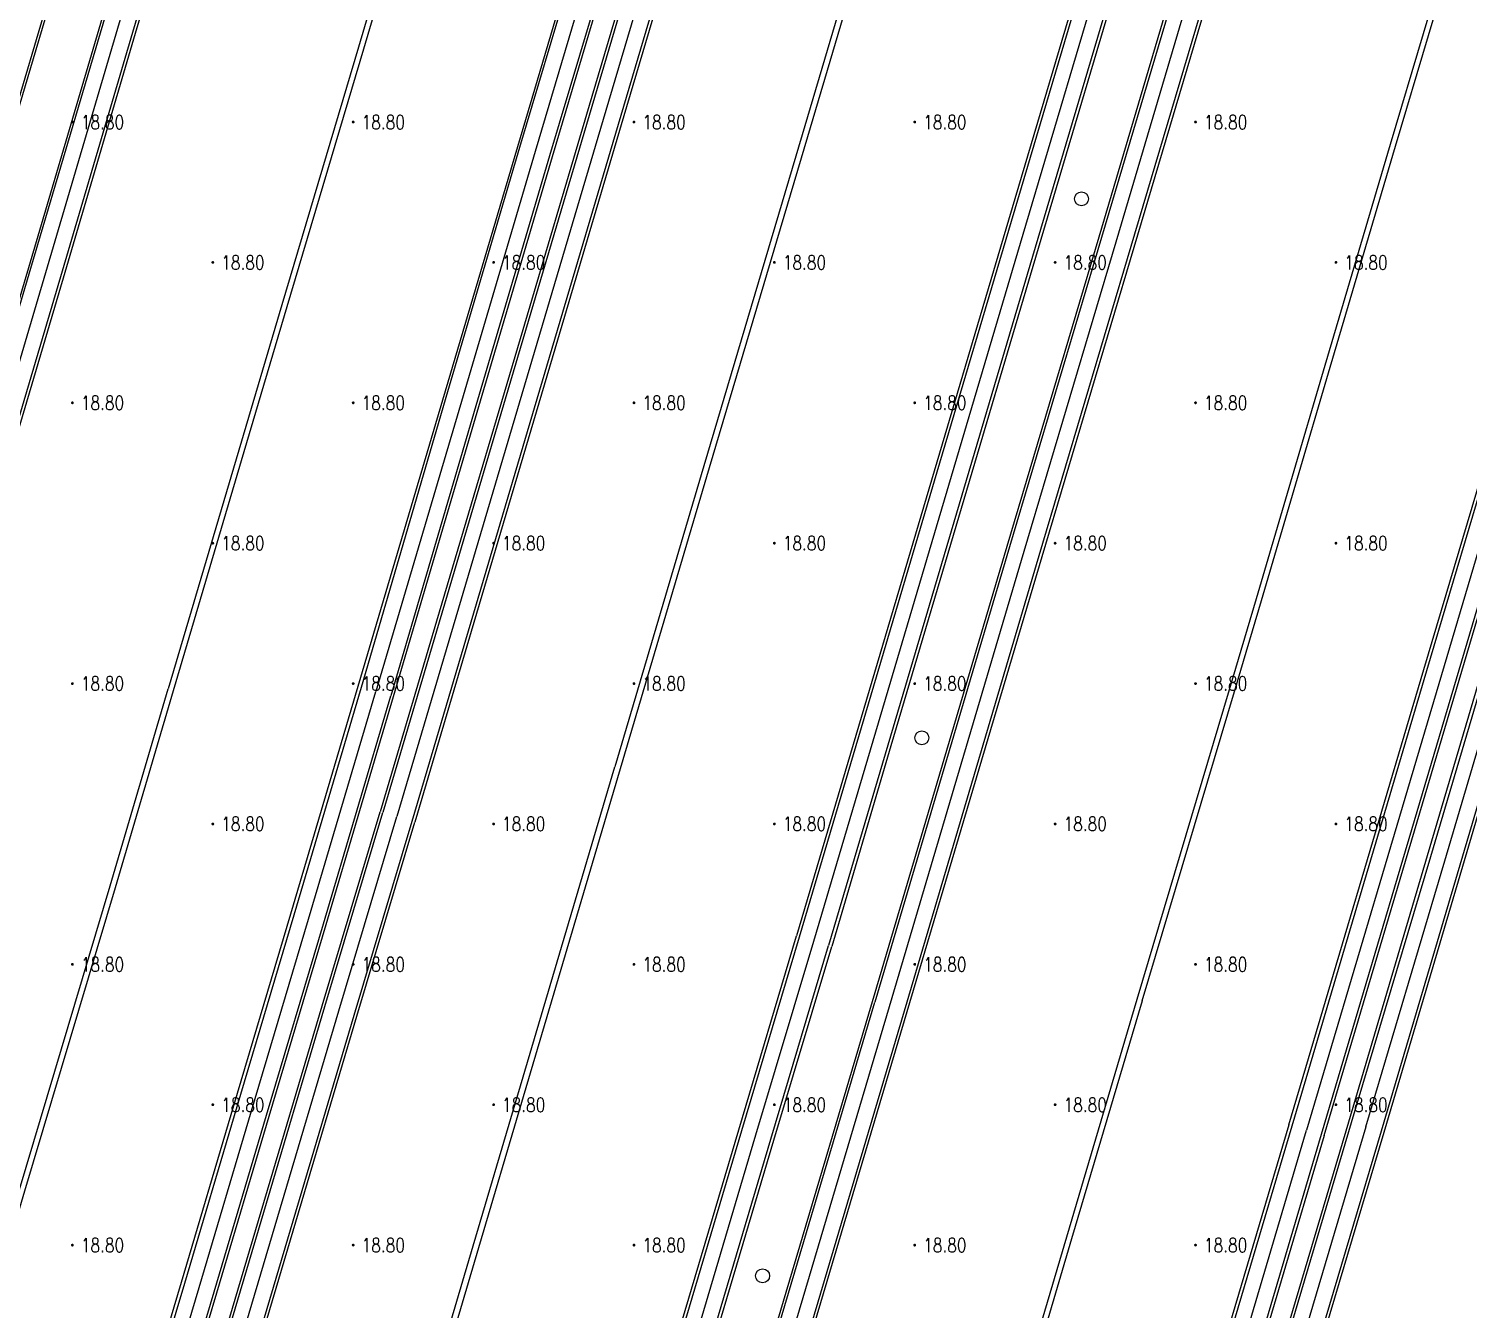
# Model space of a CAD drawing. Extents: x 404846 to 408477, y 3390929 to 3392894.
# Drawn here: x 406688.3 to 406790.8, y 3391829.8 to 3391921 of the extents above; entities that cross this region are included whole.
import ezdxf
from ezdxf.enums import TextEntityAlignment as Align

# ---------------------------------------------------------------- set-up
doc = ezdxf.new("R2010")
doc.units = 0
doc.header["$LTSCALE"] = 0.5
doc.layers.get('0').update_dxf_attribs({"linetype": 'CONTINUOUS'})
for name, color, linetype in [('3221', 6, 'CONTINUOUS'), ('GCD', 1, 'CONTINUOUS'), ('GXYZ', 2, 'CONTINUOUS'), ('SXSS', 5, 'CONTINUOUS'), ('ZBTZ', 3, 'CONTINUOUS')]:
    doc.layers.add(name, color=color, linetype=linetype)
doc.styles.add('HZ', font='rs.shx', dxfattribs={"width": 0.8, "bigfont": 'hztxt.shx'})
doc.linetypes.add('1161', pattern='A,0,[149,AAA.SHX,S=0.15,R=0,X=0,Y=0],-1.6', length=1.6)

# ---------------------------------------------------------------- blocks, each defined once
blk = doc.blocks.new('GC200')
at = {"linetype": 'Continuous', "const_width": 0.2, "flags": 128}
blk.add_lwpolyline([(-0.1, 0, 1), (0.1, 0, 1)], format="xyb", close=True, dxfattribs=at)
blk = doc.blocks.new('gc188')
blk.add_circle((0, 0), 1)

msp = doc.modelspace()

# ---------------------------------------------------------------- linework, layer by layer
at = {"layer": '3221', "color": 6}
for points in [[(406682.497, 3391880.124, 18.81), (406689.462, 3391903.654, 18.936), (406694.599, 3391921.071, 18.826), (406698.173, 3391933.111, 18.846), (406702.019, 3391946.082, 18.855), (406705.203, 3391956.83, 18.855), (406711.15, 3391976.875, 18.855), (406715.303, 3391990.834, 18.855), (406745.016, 3391981.993, 18.855), (406740.866, 3391968.046, 18.855), (406734.924, 3391948.018, 18.855), (406731.741, 3391937.273, 18.855), (406727.893, 3391924.295, 18.846), (406724.325, 3391912.276, 18.826), (406719.193, 3391894.874, 18.936), (406712.969, 3391873.825, 19.096)], [(406744.168, 3391856.036, 19), (406748.391, 3391870.311, 18.876), (406754.158, 3391889.79, 18.799), (406759.075, 3391906.386, 18.841), (406765.319, 3391927.447, 18.972), (406771.78, 3391949.202, 19.072), (406778.541, 3391971.995, 19.074), (406748.821, 3391980.811, 19.074), (406742.061, 3391958.023, 19.072), (406735.6, 3391936.266, 18.972), (406729.353, 3391915.195, 18.841), (406724.434, 3391898.593, 18.799), (406718.665, 3391879.107, 18.876), (406714.463, 3391864.901, 19)], [(406749.55, 3391851.382, 18.719), (406759.147, 3391883.818, 18.715), (406765.696, 3391905.851, 18.701), (406771.481, 3391925.358, 18.815), (406777.483, 3391945.539, 19.076), (406782.81, 3391963.523, 19.046), (406784.779, 3391970.166, 18.999), (406814.501, 3391961.359, 18.999), (406812.533, 3391954.717, 19.046), (406807.202, 3391936.719, 19.076), (406801.198, 3391916.532, 18.815), (406795.414, 3391897.028, 18.701), (406788.868, 3391875.004, 18.715), (406779.271, 3391842.57, 18.719)], [(406783.499, 3391842.808, 18.741), (406789.127, 3391861.755, 18.781), (406793.067, 3391875.089, 18.753), (406797.566, 3391890.184, 18.614), (406803.9, 3391911.534, 18.504), (406809.704, 3391931.054, 18.466), (406815.543, 3391950.694, 18.388), (406818.402, 3391960.318, 18.416), (406848.118, 3391951.49, 18.416), (406845.259, 3391941.863, 18.388), (406839.419, 3391922.22, 18.466), (406833.617, 3391902.708, 18.504), (406827.28, 3391881.348, 18.614), (406822.786, 3391866.269, 18.753), (406818.85, 3391852.948, 18.781), (406813.216, 3391833.984, 18.741)], [(406661.93, 3391701.627, 19.036), (406666.418, 3391716.779, 18.94), (406671.243, 3391733.098, 18.838), (406676.776, 3391751.697, 18.842), (406681.033, 3391766.135, 18.847), (406685.139, 3391779.923, 18.904), (406688.761, 3391792.194, 18.96), (406692.099, 3391803.428, 18.96), (406696.221, 3391817.386, 18.96), (406700.387, 3391831.365, 18.918), (406704.112, 3391843.946, 18.937), (406708.169, 3391857.594, 19.023), (406712.969, 3391873.825, 19.096)], [(406663.5, 3391692.901, 18.843), (406669.723, 3391713.954, 18.914), (406675.071, 3391731.955, 18.806), (406680.734, 3391751.135, 18.747), (406685.643, 3391767.772, 18.655), (406690.383, 3391783.769, 18.669), (406697.777, 3391808.704, 18.649), (406701.265, 3391820.491, 18.679), (406710.337, 3391851.076, 18.852), (406714.463, 3391864.901, 19)], [(406693.219, 3391684.081, 18.843), (406699.445, 3391705.146, 18.914), (406704.795, 3391723.151, 18.806), (406710.466, 3391742.359, 18.747), (406715.371, 3391758.982, 18.655), (406720.104, 3391774.959, 18.669), (406727.5, 3391799.899, 18.649), (406730.988, 3391811.685, 18.679), (406740.05, 3391842.236, 18.852), (406744.168, 3391856.036, 19)], [(406698.994, 3391680.753, 18.777), (406705.53, 3391702.86, 18.748), (406713.797, 3391730.722, 18.657), (406718.68, 3391747.28, 18.769), (406724.419, 3391766.62, 18.985), (406729.781, 3391784.652, 19.067), (406734.289, 3391799.874, 18.981), (406738.566, 3391814.34, 18.818), (406743.405, 3391830.658, 18.666), (406749.55, 3391851.382, 18.719)], [(406728.722, 3391671.963, 18.777), (406735.253, 3391694.056, 18.748), (406743.524, 3391721.928, 18.657), (406748.406, 3391738.486, 18.769), (406754.136, 3391757.792, 18.985), (406759.5, 3391775.833, 19.067), (406764.015, 3391791.078, 18.981), (406768.29, 3391805.538, 18.818), (406773.126, 3391821.845, 18.666), (406779.271, 3391842.57, 18.719)], [(406783.499, 3391842.808, 18.741), (406776.157, 3391818.08, 18.797), (406771.856, 3391803.486, 18.876), (406768.004, 3391790.564, 18.961), (406764.245, 3391777.812, 19.052), (406759.52, 3391761.912, 18.982), (406755.14, 3391747.144, 18.834), (406751.192, 3391733.762, 18.758), (406748.553, 3391724.877, 18.722), (406746.207, 3391717.04, 18.676), (406743.391, 3391707.426, 18.704), (406740.333, 3391697.204, 18.722), (406734.752, 3391678.346, 18.816)]]:
    msp.add_polyline3d(points, dxfattribs=at)
at = {"layer": 'SXSS', "linetype": 'Continuous', "flags": 128}
for points, elevation in [([(406698.565, 3391873.893), (406703.583, 3391890.905), (406706.649, 3391901.238), (406712.118, 3391919.603), (406720.81, 3391949.047), (406720.429, 3391949.159), (406711.737, 3391919.716), (406706.269, 3391901.351), (406703.202, 3391891.017), (406698.167, 3391874.016)], 18.831), ([(406730.398, 3391868.319), (406736.738, 3391889.772), (406743.74, 3391913.361), (406748.066, 3391927.946), (406751.613, 3391939.966), (406751.216, 3391940.083), (406747.669, 3391928.063), (406743.343, 3391913.479), (406736.341, 3391889.89), (406730, 3391868.437)], 18.875), ([(406767.554, 3391851.772), (406774.14, 3391873.823), (406776.069, 3391880.302), (406780.958, 3391896.928), (406785.614, 3391912.658), (406790.305, 3391928.451), (406789.917, 3391928.566), (406785.225, 3391912.773), (406780.57, 3391897.043), (406775.681, 3391880.417), (406773.752, 3391873.938), (406767.189, 3391851.88)], 18.715), ([(406647.765, 3391703.911), (406651.691, 3391717.131), (406656.755, 3391734.169), (406660.775, 3391747.722), (406664.869, 3391761.549), (406667.647, 3391770.914), (406672.012, 3391785.714), (406675.871, 3391798.764), (406679.027, 3391809.439), (406683.451, 3391824.415), (406687.6, 3391838.349), (406694.058, 3391859.964), (406698.167, 3391874.016)], 18.775), ([(406648.143, 3391703.799), (406652.068, 3391717.02), (406657.132, 3391734.057), (406661.152, 3391747.61), (406665.246, 3391761.438), (406668.024, 3391770.803), (406672.389, 3391785.603), (406676.248, 3391798.653), (406679.404, 3391809.328), (406683.828, 3391824.303), (406687.977, 3391838.237), (406694.434, 3391859.851), (406698.565, 3391873.893)], 18.774), ([(406678.414, 3391694.377), (406683.664, 3391712.059), (406688.442, 3391728.187), (406693.494, 3391745.17), (406699.315, 3391764.924), (406705.699, 3391786.417), (406711.515, 3391805.966), (406715.751, 3391820.241), (406719.602, 3391833.283), (406723.284, 3391845.722), (406730, 3391868.437)], 18.892), ([(406678.758, 3391694.275), (406684.063, 3391711.941), (406688.84, 3391728.069), (406693.893, 3391745.052), (406699.713, 3391764.806), (406706.097, 3391786.299), (406711.913, 3391805.848), (406716.15, 3391820.123), (406720, 3391833.165), (406723.682, 3391845.604), (406730.398, 3391868.319)], 18.892), ([(406767.189, 3391851.88), (406762.165, 3391834.939), (406756.858, 3391816.964), (406751.655, 3391799.446), (406746.166, 3391780.878), (406741.705, 3391765.794), (406736.731, 3391749.008), (406730.742, 3391728.933), (406725.769, 3391712.064), (406721.599, 3391698.052), (406716.742, 3391681.678), (406714.456, 3391673.864)], 18.722), ([(406767.554, 3391851.772), (406762.53, 3391834.831), (406757.223, 3391816.856), (406752.02, 3391799.338), (406746.531, 3391780.77), (406742.07, 3391765.686), (406737.096, 3391748.899), (406731.107, 3391728.825), (406726.134, 3391711.956), (406721.963, 3391697.944), (406717.107, 3391681.57), (406714.805, 3391673.76)], 18.722)]:
    msp.add_lwpolyline(points, dxfattribs=dict(at, elevation=elevation))
at = {"layer": 'ZBTZ', "linetype": '1161', "flags": 128}
for points, elevation in [([(406681.281, 3391880.485), (406688.252, 3391904.012), (406693.389, 3391921.429), (406696.963, 3391933.47), (406700.809, 3391946.441), (406703.993, 3391957.188), (406709.94, 3391977.234), (406714.645, 3391993.047), (406710.912, 3391994.139), (406703.617, 3391969.707), (406695.873, 3391943.571), (406686.007, 3391910.313), (406678.699, 3391885.545)], 18.822), ([(406676.455, 3391886.213), (406683.756, 3391910.979), (406693.622, 3391944.238), (406701.366, 3391970.375), (406707.992, 3391992.683), (406710.065, 3391992.067), (406703.439, 3391969.76), (406695.695, 3391943.624), (406685.829, 3391910.366), (406678.517, 3391885.599)], 18.76), ([(406681.438, 3391880.439), (406688.407, 3391903.966), (406693.545, 3391921.383), (406697.119, 3391933.424), (406700.964, 3391946.395), (406704.148, 3391957.142), (406710.096, 3391977.188), (406714.158, 3391990.841), (406716.25, 3391990.219), (406712.188, 3391976.567), (406706.241, 3391956.522), (406703.057, 3391945.774), (406699.211, 3391932.803), (406695.638, 3391920.764), (406690.501, 3391903.347), (406683.538, 3391879.815)], 18.855), ([(406714.23, 3391873.452), (406720.418, 3391894.512), (406725.55, 3391911.913), (406729.117, 3391923.931), (406732.965, 3391936.91), (406736.149, 3391947.655), (406742.09, 3391967.682), (406746.79, 3391983.478), (406748.181, 3391983.013), (406740.873, 3391958.376), (406734.411, 3391936.618), (406728.164, 3391915.547), (406723.245, 3391898.945), (406717.476, 3391879.459), (406713.278, 3391865.255)], 18.917), ([(406711.942, 3391874.128), (406718.107, 3391895.195), (406723.239, 3391912.597), (406726.807, 3391924.617), (406730.655, 3391937.595), (406733.838, 3391948.34), (406739.781, 3391968.369), (406743.844, 3391982.026), (406745.955, 3391981.398), (406741.892, 3391967.741), (406735.95, 3391947.714), (406732.767, 3391936.969), (406728.919, 3391923.99), (406725.352, 3391911.972), (406720.219, 3391894.571), (406714.039, 3391873.508)], 18.891), ([(406715.554, 3391864.575), (406719.754, 3391878.785), (406725.523, 3391898.271), (406730.441, 3391914.872), (406736.688, 3391935.943), (406743.15, 3391957.7), (406749.837, 3391980.244), (406747.746, 3391980.864), (406741.059, 3391958.32), (406734.598, 3391936.563), (406728.351, 3391915.492), (406723.432, 3391898.89), (406717.663, 3391879.404), (406713.462, 3391865.2)], 18.948), ([(406748.342, 3391851.74), (406757.936, 3391884.177), (406764.485, 3391906.211), (406770.27, 3391925.717), (406776.272, 3391945.899), (406781.599, 3391963.882), (406784.126, 3391972.411), (406780.386, 3391973.565), (406773.048, 3391948.826), (406766.587, 3391927.071), (406760.343, 3391906.01), (406755.426, 3391889.414), (406749.659, 3391869.935), (406745.44, 3391855.656)], 18.907), ([(406743.151, 3391856.339), (406747.371, 3391870.613), (406753.138, 3391890.092), (406758.055, 3391906.688), (406764.299, 3391927.75), (406770.76, 3391949.505), (406777.453, 3391972.1), (406779.522, 3391971.443), (406772.832, 3391948.89), (406766.371, 3391927.135), (406760.127, 3391906.074), (406755.21, 3391889.478), (406749.443, 3391869.999), (406745.226, 3391855.72)], 18.948), ([(406750.619, 3391851.065), (406760.225, 3391883.498), (406766.773, 3391905.531), (406772.558, 3391925.038), (406778.561, 3391945.219), (406783.888, 3391963.203), (406785.785, 3391969.607), (406783.676, 3391970.232), (406781.779, 3391963.828), (406776.452, 3391945.845), (406770.45, 3391925.664), (406764.665, 3391906.157), (406758.116, 3391884.124), (406748.519, 3391851.687)], 18.867), ([(406750.807, 3391851.01), (406760.441, 3391883.434), (406766.989, 3391905.467), (406772.774, 3391924.974), (406778.777, 3391945.155), (406784.104, 3391963.139), (406786.091, 3391969.816)], 18.858), ([(406778.006, 3391842.945), (406787.618, 3391875.375), (406794.164, 3391897.399), (406799.948, 3391916.903), (406805.952, 3391937.09), (406811.283, 3391955.087), (406813.41, 3391962.168)], 18.867), ([(406778.234, 3391842.877), (406787.834, 3391875.311), (406794.38, 3391897.335), (406800.164, 3391916.839), (406806.168, 3391937.025), (406811.499, 3391955.023), (406813.409, 3391961.469), (406815.5, 3391960.816), (406813.58, 3391954.407), (406808.249, 3391936.408), (406802.245, 3391916.221), (406796.461, 3391896.717), (406789.915, 3391874.694), (406780.319, 3391842.259)], 18.867), ([(406780.53, 3391842.196), (406790.129, 3391874.631), (406796.674, 3391896.654), (406802.459, 3391916.157), (406808.463, 3391936.344), (406813.794, 3391954.343), (406815.762, 3391960.985)], 18.867), ([(406782.28, 3391843.169), (406787.891, 3391862.121), (406791.831, 3391875.456), (406796.331, 3391890.551), (406802.665, 3391911.901), (406808.469, 3391931.421), (406814.307, 3391951.061), (406817.166, 3391960.685)], 18.583), ([(406782.472, 3391843.113), (406788.109, 3391862.056), (406792.049, 3391875.391), (406796.548, 3391890.486), (406802.882, 3391911.836), (406808.686, 3391931.357), (406814.525, 3391950.996), (406817.286, 3391960.292), (406819.37, 3391959.673), (406816.609, 3391950.377), (406810.77, 3391930.737), (406804.966, 3391911.217), (406798.632, 3391889.867), (406794.133, 3391874.772), (406790.193, 3391861.439), (406784.57, 3391842.49)], 18.583), ([(406683.75, 3391879.752), (406690.714, 3391903.284), (406695.851, 3391920.701), (406699.425, 3391932.74), (406703.271, 3391945.711), (406705.738, 3391953.773)], 18.855), ([(406711.718, 3391874.195), (406717.942, 3391895.244), (406723.075, 3391912.646), (406726.642, 3391924.666), (406730.49, 3391937.644), (406732.868, 3391945.693)], 18.929), ([(406739.265, 3391943.814), (406736.885, 3391935.884), (406730.638, 3391914.814), (406725.72, 3391898.212), (406719.95, 3391878.727), (406715.752, 3391864.516)], 18.902), ([(406766.457, 3391935.745), (406764.084, 3391927.813), (406757.84, 3391906.752), (406752.923, 3391890.155), (406747.155, 3391870.676), (406742.938, 3391856.403)], 18.916), ([(406784.784, 3391842.426), (406790.398, 3391861.378), (406794.338, 3391874.712), (406798.837, 3391889.806), (406805.171, 3391911.157), (406808.743, 3391923.218)], 18.706), ([(406660.707, 3391701.989), (406665.159, 3391717.151), (406669.985, 3391733.471), (406675.517, 3391752.07), (406679.774, 3391766.508), (406683.88, 3391780.296), (406687.502, 3391792.566), (406690.84, 3391803.801), (406694.963, 3391817.76), (406699.129, 3391831.739), (406702.853, 3391844.32), (406706.91, 3391857.968), (406711.71, 3391874.197)], 18.943), ([(406660.914, 3391701.928), (406665.392, 3391717.083), (406670.217, 3391733.402), (406675.75, 3391752.001), (406680.007, 3391766.439), (406684.113, 3391780.227), (406687.735, 3391792.498), (406691.072, 3391803.732), (406695.195, 3391817.691), (406699.361, 3391831.67), (406703.086, 3391844.251), (406707.143, 3391857.899), (406711.942, 3391874.128)], 18.943), ([(406663.019, 3391701.304), (406667.488, 3391716.462), (406672.313, 3391732.781), (406677.846, 3391751.38), (406682.103, 3391765.818), (406686.209, 3391779.605), (406689.831, 3391791.877), (406693.169, 3391803.111), (406697.291, 3391817.069), (406701.457, 3391831.047), (406705.182, 3391843.629), (406709.239, 3391857.277), (406714.039, 3391873.508)], 18.943), ([(406663.203, 3391701.25), (406667.68, 3391716.405), (406672.505, 3391732.724), (406678.038, 3391751.323), (406682.295, 3391765.761), (406686.401, 3391779.549), (406690.023, 3391791.82), (406693.36, 3391803.054), (406697.483, 3391817.012), (406701.649, 3391830.99), (406705.374, 3391843.572), (406709.431, 3391857.22), (406714.23, 3391873.452)], 18.943), ([(406662.335, 3391693.247), (406668.537, 3391714.305), (406673.886, 3391732.307), (406679.548, 3391751.485), (406684.457, 3391768.122), (406689.197, 3391784.12), (406696.591, 3391809.055), (406700.079, 3391820.842), (406709.152, 3391851.429), (406713.278, 3391865.255)], 18.781), ([(406662.49, 3391693.201), (406668.721, 3391714.251), (406674.069, 3391732.252), (406679.732, 3391751.43), (406684.641, 3391768.068), (406689.381, 3391784.066), (406696.775, 3391809.001), (406700.263, 3391820.788), (406709.336, 3391851.374), (406713.462, 3391865.2)], 18.781), ([(406664.607, 3391692.573), (406670.815, 3391713.63), (406676.163, 3391731.632), (406681.826, 3391750.812), (406686.735, 3391767.449), (406691.474, 3391783.445), (406698.869, 3391808.381), (406702.357, 3391820.167), (406711.429, 3391850.752), (406715.554, 3391864.575)], 18.781), ([(406664.81, 3391692.513), (406671.012, 3391713.572), (406676.361, 3391731.573), (406682.024, 3391750.754), (406686.932, 3391767.391), (406691.672, 3391783.387), (406699.066, 3391808.322), (406702.554, 3391820.109), (406711.626, 3391850.693), (406715.752, 3391864.516)], 18.781), ([(406691.982, 3391684.448), (406698.214, 3391705.511), (406703.564, 3391723.516), (406709.235, 3391742.723), (406714.139, 3391759.346), (406718.873, 3391775.324), (406726.269, 3391800.264), (406729.757, 3391812.05), (406738.82, 3391842.602), (406742.938, 3391856.403)], 18.781), ([(406692.188, 3391684.387), (406698.427, 3391705.447), (406703.777, 3391723.453), (406709.448, 3391742.66), (406714.352, 3391759.283), (406719.086, 3391775.261), (406726.482, 3391800.201), (406729.97, 3391811.987), (406739.032, 3391842.539), (406743.151, 3391856.339)], 18.781), ([(406694.317, 3391683.755), (406700.504, 3391704.832), (406705.854, 3391722.838), (406711.525, 3391742.047), (406716.429, 3391758.669), (406721.163, 3391774.645), (406728.559, 3391799.586), (406732.046, 3391811.371), (406741.108, 3391841.921), (406745.226, 3391855.72)], 18.781), ([(406694.473, 3391683.709), (406700.718, 3391704.769), (406706.068, 3391722.775), (406711.739, 3391741.984), (406716.643, 3391758.606), (406721.377, 3391774.582), (406728.773, 3391799.522), (406732.26, 3391811.308), (406741.322, 3391841.857), (406745.44, 3391855.656)], 18.781), ([(406697.807, 3391681.146), (406704.322, 3391703.218), (406712.589, 3391731.079), (406717.471, 3391747.637), (406723.211, 3391766.979), (406728.573, 3391785.01), (406733.081, 3391800.232), (406737.358, 3391814.697), (406742.197, 3391831.017), (406748.342, 3391851.74)], 18.819), ([(406697.99, 3391681.092), (406704.49, 3391703.168), (406712.757, 3391731.029), (406717.64, 3391747.588), (406723.379, 3391766.929), (406728.741, 3391784.961), (406733.249, 3391800.182), (406737.526, 3391814.648), (406742.365, 3391830.967), (406748.51, 3391851.691)], 18.819), ([(406700.083, 3391680.47), (406706.599, 3391702.543), (406714.867, 3391730.405), (406719.749, 3391746.964), (406725.488, 3391766.302), (406730.85, 3391784.335), (406735.359, 3391799.558), (406739.636, 3391814.023), (406744.475, 3391830.341), (406750.619, 3391851.065)], 18.819), ([(406700.283, 3391680.411), (406706.786, 3391702.488), (406715.054, 3391730.35), (406719.937, 3391746.908), (406725.676, 3391766.247), (406731.038, 3391784.279), (406735.546, 3391799.502), (406739.823, 3391813.968), (406744.662, 3391830.286), (406750.807, 3391851.01)], 18.819), ([(406697.429, 3391556.853), (406700.412, 3391566.929), (406704.856, 3391581.896), (406708.387, 3391593.838), (406712.739, 3391608.488), (406718.892, 3391629.212), (406725.884, 3391652.869), (406731.3, 3391671.168), (406733.533, 3391678.705), (406739.115, 3391697.567), (406742.172, 3391707.787), (406744.988, 3391717.401), (406747.335, 3391725.24), (406749.973, 3391734.123), (406753.921, 3391747.505), (406758.301, 3391762.274), (406763.026, 3391778.173), (406766.785, 3391790.925), (406770.637, 3391803.847), (406774.938, 3391818.441), (406782.28, 3391843.169)], 18.833), ([(406778.006, 3391842.945), (406771.862, 3391822.22), (406767.026, 3391805.913), (406762.75, 3391791.452), (406758.236, 3391776.208), (406752.871, 3391758.168), (406747.142, 3391738.861), (406742.259, 3391722.303), (406733.989, 3391694.431), (406727.479, 3391672.332), (406722.404, 3391655.247), (406716.716, 3391636.064), (406712.64, 3391622.259), (406707.668, 3391605.528), (406704.716, 3391595.539), (406701.644, 3391585.167), (406698.58, 3391574.833), (406695.575, 3391564.717), (406693.603, 3391558.002)], 18.882), ([(406780.319, 3391842.259), (406774.174, 3391821.535), (406769.339, 3391805.228), (406765.063, 3391790.768), (406760.548, 3391775.522), (406755.184, 3391757.481), (406749.455, 3391738.176), (406744.572, 3391721.618), (406736.301, 3391693.746), (406729.775, 3391671.651), (406724.7, 3391654.566), (406719.012, 3391635.385), (406714.936, 3391621.579), (406709.963, 3391604.848), (406707.012, 3391594.86), (406703.94, 3391584.486), (406700.875, 3391574.152), (406697.871, 3391564.039), (406695.992, 3391557.639), (406693.915, 3391558.249), (406695.796, 3391564.652), (406698.8, 3391574.767), (406701.865, 3391585.101), (406704.937, 3391595.474), (406707.888, 3391605.463), (406712.861, 3391622.194), (406716.937, 3391635.999), (406722.625, 3391655.181), (406727.7, 3391672.267), (406734.216, 3391694.363), (406742.486, 3391722.235), (406747.369, 3391738.793), (406753.098, 3391758.101), (406758.463, 3391776.141), (406762.977, 3391791.385), (406767.253, 3391805.846), (406772.089, 3391822.153), (406778.234, 3391842.877)], 18.882), ([(406780.53, 3391842.196), (406774.385, 3391821.472), (406769.55, 3391805.165), (406765.275, 3391790.705), (406760.759, 3391775.459), (406755.395, 3391757.418), (406749.666, 3391738.114), (406744.783, 3391721.556), (406736.513, 3391693.683), (406729.978, 3391671.59), (406724.903, 3391654.505), (406719.216, 3391635.324), (406715.14, 3391621.519), (406710.167, 3391604.787), (406707.216, 3391594.799), (406704.143, 3391584.426), (406701.079, 3391574.091), (406698.075, 3391563.979), (406696.105, 3391557.267)], 18.882), ([(406784.57, 3391842.49), (406777.228, 3391817.763), (406772.927, 3391803.168), (406769.075, 3391790.246), (406765.317, 3391777.495), (406760.591, 3391761.594), (406756.212, 3391746.827), (406752.263, 3391733.445), (406749.624, 3391724.557), (406747.279, 3391716.723), (406744.462, 3391707.109), (406741.404, 3391696.885), (406735.824, 3391678.029), (406733.591, 3391670.444), (406728.167, 3391652.193), (406721.174, 3391628.536), (406715.021, 3391607.81), (406710.67, 3391593.161), (406707.138, 3391581.22), (406702.694, 3391566.251), (406699.8, 3391556.526), (406697.713, 3391557.147), (406700.606, 3391566.871), (406705.051, 3391581.839), (406708.582, 3391593.78), (406712.933, 3391608.43), (406719.086, 3391629.154), (406726.078, 3391652.811), (406731.492, 3391671.062), (406733.725, 3391678.649), (406739.306, 3391697.51), (406742.364, 3391707.73), (406745.18, 3391717.344), (406747.526, 3391725.183), (406750.164, 3391734.066), (406754.113, 3391747.448), (406758.493, 3391762.217), (406763.218, 3391778.116), (406766.977, 3391790.868), (406770.829, 3391803.79), (406775.129, 3391818.384), (406782.472, 3391843.113)], 18.834), ([(406699.936, 3391556.132), (406702.897, 3391566.19), (406707.341, 3391581.16), (406710.873, 3391593.101), (406715.224, 3391607.75), (406721.377, 3391628.475), (406728.37, 3391652.133), (406733.805, 3391670.381), (406736.038, 3391677.966), (406741.618, 3391696.822), (406744.676, 3391707.046), (406747.493, 3391716.659), (406749.838, 3391724.493), (406752.477, 3391733.382), (406756.426, 3391746.764), (406760.805, 3391761.53), (406765.531, 3391777.431), (406769.289, 3391790.183), (406773.141, 3391803.105), (406777.442, 3391817.7), (406784.784, 3391842.426)], 18.834)]:
    msp.add_lwpolyline(points, dxfattribs=dict(at, elevation=elevation))

# ---------------------------------------------------------------- block references
at = {"layer": 'GCD', "linetype": 'Continuous'}
ref = msp.add_blockref('GC200', (406691.358, 3391914.379, 18.8), dxfattribs=dict(at, xscale=0.5, yscale=0.5, zscale=0.5))
ref.add_attrib('height', '18.80', dxfattribs={"linetype": 'Continuous', "height": 1, "style": 'HZ', "width": 0.8}).set_placement((406691.958, 3391914.379, 18.8), align=Align.MIDDLE_LEFT)
ref = msp.add_blockref('GC200', (406711.358, 3391914.379, 18.8), dxfattribs=dict(at, xscale=0.5, yscale=0.5, zscale=0.5))
ref.add_attrib('height', '18.80', dxfattribs={"linetype": 'Continuous', "height": 1, "style": 'HZ', "width": 0.8}).set_placement((406711.958, 3391914.379, 18.8), align=Align.MIDDLE_LEFT)
ref = msp.add_blockref('GC200', (406731.358, 3391914.379, 18.8), dxfattribs=dict(at, xscale=0.5, yscale=0.5, zscale=0.5))
ref.add_attrib('height', '18.80', dxfattribs={"linetype": 'Continuous', "height": 1, "style": 'HZ', "width": 0.8}).set_placement((406731.958, 3391914.379, 18.8), align=Align.MIDDLE_LEFT)
ref = msp.add_blockref('GC200', (406751.358, 3391914.379, 18.8), dxfattribs=dict(at, xscale=0.5, yscale=0.5, zscale=0.5))
ref.add_attrib('height', '18.80', dxfattribs={"linetype": 'Continuous', "height": 1, "style": 'HZ', "width": 0.8}).set_placement((406751.958, 3391914.379, 18.8), align=Align.MIDDLE_LEFT)
ref = msp.add_blockref('GC200', (406771.358, 3391914.379, 18.8), dxfattribs=dict(at, xscale=0.5, yscale=0.5, zscale=0.5))
ref.add_attrib('height', '18.80', dxfattribs={"linetype": 'Continuous', "height": 1, "style": 'HZ', "width": 0.8}).set_placement((406771.958, 3391914.379, 18.8), align=Align.MIDDLE_LEFT)
ref = msp.add_blockref('GC200', (406701.358, 3391904.379, 18.8), dxfattribs=dict(at, xscale=0.5, yscale=0.5, zscale=0.5))
ref.add_attrib('height', '18.80', dxfattribs={"linetype": 'Continuous', "height": 1, "style": 'HZ', "width": 0.8}).set_placement((406701.958, 3391904.379, 18.8), align=Align.MIDDLE_LEFT)
ref = msp.add_blockref('GC200', (406721.358, 3391904.379, 18.8), dxfattribs=dict(at, xscale=0.5, yscale=0.5, zscale=0.5))
ref.add_attrib('height', '18.80', dxfattribs={"linetype": 'Continuous', "height": 1, "style": 'HZ', "width": 0.8}).set_placement((406721.958, 3391904.379, 18.8), align=Align.MIDDLE_LEFT)
ref = msp.add_blockref('GC200', (406741.358, 3391904.379, 18.8), dxfattribs=dict(at, xscale=0.5, yscale=0.5, zscale=0.5))
ref.add_attrib('height', '18.80', dxfattribs={"linetype": 'Continuous', "height": 1, "style": 'HZ', "width": 0.8}).set_placement((406741.958, 3391904.379, 18.8), align=Align.MIDDLE_LEFT)
ref = msp.add_blockref('GC200', (406761.358, 3391904.379, 18.8), dxfattribs=dict(at, xscale=0.5, yscale=0.5, zscale=0.5))
ref.add_attrib('height', '18.80', dxfattribs={"linetype": 'Continuous', "height": 1, "style": 'HZ', "width": 0.8}).set_placement((406761.958, 3391904.379, 18.8), align=Align.MIDDLE_LEFT)
ref = msp.add_blockref('GC200', (406781.358, 3391904.379, 18.8), dxfattribs=dict(at, xscale=0.5, yscale=0.5, zscale=0.5))
ref.add_attrib('height', '18.80', dxfattribs={"linetype": 'Continuous', "height": 1, "style": 'HZ', "width": 0.8}).set_placement((406781.958, 3391904.379, 18.8), align=Align.MIDDLE_LEFT)
ref = msp.add_blockref('GC200', (406691.358, 3391894.379, 18.8), dxfattribs=dict(at, xscale=0.5, yscale=0.5, zscale=0.5))
ref.add_attrib('height', '18.80', dxfattribs={"linetype": 'Continuous', "height": 1, "style": 'HZ', "width": 0.8}).set_placement((406691.958, 3391894.379, 18.8), align=Align.MIDDLE_LEFT)
ref = msp.add_blockref('GC200', (406711.358, 3391894.379, 18.8), dxfattribs=dict(at, xscale=0.5, yscale=0.5, zscale=0.5))
ref.add_attrib('height', '18.80', dxfattribs={"linetype": 'Continuous', "height": 1, "style": 'HZ', "width": 0.8}).set_placement((406711.958, 3391894.379, 18.8), align=Align.MIDDLE_LEFT)
ref = msp.add_blockref('GC200', (406731.358, 3391894.379, 18.8), dxfattribs=dict(at, xscale=0.5, yscale=0.5, zscale=0.5))
ref.add_attrib('height', '18.80', dxfattribs={"linetype": 'Continuous', "height": 1, "style": 'HZ', "width": 0.8}).set_placement((406731.958, 3391894.379, 18.8), align=Align.MIDDLE_LEFT)
ref = msp.add_blockref('GC200', (406751.358, 3391894.379, 18.8), dxfattribs=dict(at, xscale=0.5, yscale=0.5, zscale=0.5))
ref.add_attrib('height', '18.80', dxfattribs={"linetype": 'Continuous', "height": 1, "style": 'HZ', "width": 0.8}).set_placement((406751.958, 3391894.379, 18.8), align=Align.MIDDLE_LEFT)
ref = msp.add_blockref('GC200', (406771.358, 3391894.379, 18.8), dxfattribs=dict(at, xscale=0.5, yscale=0.5, zscale=0.5))
ref.add_attrib('height', '18.80', dxfattribs={"linetype": 'Continuous', "height": 1, "style": 'HZ', "width": 0.8}).set_placement((406771.958, 3391894.379, 18.8), align=Align.MIDDLE_LEFT)
ref = msp.add_blockref('GC200', (406701.358, 3391884.379, 18.8), dxfattribs=dict(at, xscale=0.5, yscale=0.5, zscale=0.5))
ref.add_attrib('height', '18.80', dxfattribs={"linetype": 'Continuous', "height": 1, "style": 'HZ', "width": 0.8}).set_placement((406701.958, 3391884.379, 18.8), align=Align.MIDDLE_LEFT)
ref = msp.add_blockref('GC200', (406721.358, 3391884.379, 18.8), dxfattribs=dict(at, xscale=0.5, yscale=0.5, zscale=0.5))
ref.add_attrib('height', '18.80', dxfattribs={"linetype": 'Continuous', "height": 1, "style": 'HZ', "width": 0.8}).set_placement((406721.958, 3391884.379, 18.8), align=Align.MIDDLE_LEFT)
ref = msp.add_blockref('GC200', (406741.358, 3391884.379, 18.8), dxfattribs=dict(at, xscale=0.5, yscale=0.5, zscale=0.5))
ref.add_attrib('height', '18.80', dxfattribs={"linetype": 'Continuous', "height": 1, "style": 'HZ', "width": 0.8}).set_placement((406741.958, 3391884.379, 18.8), align=Align.MIDDLE_LEFT)
ref = msp.add_blockref('GC200', (406761.358, 3391884.379, 18.8), dxfattribs=dict(at, xscale=0.5, yscale=0.5, zscale=0.5))
ref.add_attrib('height', '18.80', dxfattribs={"linetype": 'Continuous', "height": 1, "style": 'HZ', "width": 0.8}).set_placement((406761.958, 3391884.379, 18.8), align=Align.MIDDLE_LEFT)
ref = msp.add_blockref('GC200', (406781.358, 3391884.379, 18.8), dxfattribs=dict(at, xscale=0.5, yscale=0.5, zscale=0.5))
ref.add_attrib('height', '18.80', dxfattribs={"linetype": 'Continuous', "height": 1, "style": 'HZ', "width": 0.8}).set_placement((406781.958, 3391884.379, 18.8), align=Align.MIDDLE_LEFT)
ref = msp.add_blockref('GC200', (406691.358, 3391874.379, 18.8), dxfattribs=dict(at, xscale=0.5, yscale=0.5, zscale=0.5))
ref.add_attrib('height', '18.80', dxfattribs={"linetype": 'Continuous', "height": 1, "style": 'HZ', "width": 0.8}).set_placement((406691.958, 3391874.379, 18.8), align=Align.MIDDLE_LEFT)
ref = msp.add_blockref('GC200', (406711.358, 3391874.379, 18.8), dxfattribs=dict(at, xscale=0.5, yscale=0.5, zscale=0.5))
ref.add_attrib('height', '18.80', dxfattribs={"linetype": 'Continuous', "height": 1, "style": 'HZ', "width": 0.8}).set_placement((406711.958, 3391874.379, 18.8), align=Align.MIDDLE_LEFT)
ref = msp.add_blockref('GC200', (406731.358, 3391874.379, 18.8), dxfattribs=dict(at, xscale=0.5, yscale=0.5, zscale=0.5))
ref.add_attrib('height', '18.80', dxfattribs={"linetype": 'Continuous', "height": 1, "style": 'HZ', "width": 0.8}).set_placement((406731.958, 3391874.379, 18.8), align=Align.MIDDLE_LEFT)
ref = msp.add_blockref('GC200', (406751.358, 3391874.379, 18.8), dxfattribs=dict(at, xscale=0.5, yscale=0.5, zscale=0.5))
ref.add_attrib('height', '18.80', dxfattribs={"linetype": 'Continuous', "height": 1, "style": 'HZ', "width": 0.8}).set_placement((406751.958, 3391874.379, 18.8), align=Align.MIDDLE_LEFT)
ref = msp.add_blockref('GC200', (406771.358, 3391874.379, 18.8), dxfattribs=dict(at, xscale=0.5, yscale=0.5, zscale=0.5))
ref.add_attrib('height', '18.80', dxfattribs={"linetype": 'Continuous', "height": 1, "style": 'HZ', "width": 0.8}).set_placement((406771.958, 3391874.379, 18.8), align=Align.MIDDLE_LEFT)
ref = msp.add_blockref('GC200', (406701.358, 3391864.379, 18.8), dxfattribs=dict(at, xscale=0.5, yscale=0.5, zscale=0.5))
ref.add_attrib('height', '18.80', dxfattribs={"linetype": 'Continuous', "height": 1, "style": 'HZ', "width": 0.8}).set_placement((406701.958, 3391864.379, 18.8), align=Align.MIDDLE_LEFT)
ref = msp.add_blockref('GC200', (406721.358, 3391864.379, 18.8), dxfattribs=dict(at, xscale=0.5, yscale=0.5, zscale=0.5))
ref.add_attrib('height', '18.80', dxfattribs={"linetype": 'Continuous', "height": 1, "style": 'HZ', "width": 0.8}).set_placement((406721.958, 3391864.379, 18.8), align=Align.MIDDLE_LEFT)
ref = msp.add_blockref('GC200', (406741.358, 3391864.379, 18.8), dxfattribs=dict(at, xscale=0.5, yscale=0.5, zscale=0.5))
ref.add_attrib('height', '18.80', dxfattribs={"linetype": 'Continuous', "height": 1, "style": 'HZ', "width": 0.8}).set_placement((406741.958, 3391864.379, 18.8), align=Align.MIDDLE_LEFT)
ref = msp.add_blockref('GC200', (406761.358, 3391864.379, 18.8), dxfattribs=dict(at, xscale=0.5, yscale=0.5, zscale=0.5))
ref.add_attrib('height', '18.80', dxfattribs={"linetype": 'Continuous', "height": 1, "style": 'HZ', "width": 0.8}).set_placement((406761.958, 3391864.379, 18.8), align=Align.MIDDLE_LEFT)
ref = msp.add_blockref('GC200', (406781.358, 3391864.379, 18.8), dxfattribs=dict(at, xscale=0.5, yscale=0.5, zscale=0.5))
ref.add_attrib('height', '18.80', dxfattribs={"linetype": 'Continuous', "height": 1, "style": 'HZ', "width": 0.8}).set_placement((406781.958, 3391864.379, 18.8), align=Align.MIDDLE_LEFT)
ref = msp.add_blockref('GC200', (406691.358, 3391854.379, 18.8), dxfattribs=dict(at, xscale=0.5, yscale=0.5, zscale=0.5))
ref.add_attrib('height', '18.80', dxfattribs={"linetype": 'Continuous', "height": 1, "style": 'HZ', "width": 0.8}).set_placement((406691.958, 3391854.379, 18.8), align=Align.MIDDLE_LEFT)
ref = msp.add_blockref('GC200', (406711.358, 3391854.379, 18.8), dxfattribs=dict(at, xscale=0.5, yscale=0.5, zscale=0.5))
ref.add_attrib('height', '18.80', dxfattribs={"linetype": 'Continuous', "height": 1, "style": 'HZ', "width": 0.8}).set_placement((406711.958, 3391854.379, 18.8), align=Align.MIDDLE_LEFT)
ref = msp.add_blockref('GC200', (406731.358, 3391854.379, 18.8), dxfattribs=dict(at, xscale=0.5, yscale=0.5, zscale=0.5))
ref.add_attrib('height', '18.80', dxfattribs={"linetype": 'Continuous', "height": 1, "style": 'HZ', "width": 0.8}).set_placement((406731.958, 3391854.379, 18.8), align=Align.MIDDLE_LEFT)
ref = msp.add_blockref('GC200', (406751.358, 3391854.379, 18.8), dxfattribs=dict(at, xscale=0.5, yscale=0.5, zscale=0.5))
ref.add_attrib('height', '18.80', dxfattribs={"linetype": 'Continuous', "height": 1, "style": 'HZ', "width": 0.8}).set_placement((406751.958, 3391854.379, 18.8), align=Align.MIDDLE_LEFT)
ref = msp.add_blockref('GC200', (406771.358, 3391854.379, 18.8), dxfattribs=dict(at, xscale=0.5, yscale=0.5, zscale=0.5))
ref.add_attrib('height', '18.80', dxfattribs={"linetype": 'Continuous', "height": 1, "style": 'HZ', "width": 0.8}).set_placement((406771.958, 3391854.379, 18.8), align=Align.MIDDLE_LEFT)
ref = msp.add_blockref('GC200', (406701.358, 3391844.379, 18.8), dxfattribs=dict(at, xscale=0.5, yscale=0.5, zscale=0.5))
ref.add_attrib('height', '18.80', dxfattribs={"linetype": 'Continuous', "height": 1, "style": 'HZ', "width": 0.8}).set_placement((406701.958, 3391844.379, 18.8), align=Align.MIDDLE_LEFT)
ref = msp.add_blockref('GC200', (406721.358, 3391844.379, 18.8), dxfattribs=dict(at, xscale=0.5, yscale=0.5, zscale=0.5))
ref.add_attrib('height', '18.80', dxfattribs={"linetype": 'Continuous', "height": 1, "style": 'HZ', "width": 0.8}).set_placement((406721.958, 3391844.379, 18.8), align=Align.MIDDLE_LEFT)
ref = msp.add_blockref('GC200', (406741.358, 3391844.379, 18.8), dxfattribs=dict(at, xscale=0.5, yscale=0.5, zscale=0.5))
ref.add_attrib('height', '18.80', dxfattribs={"linetype": 'Continuous', "height": 1, "style": 'HZ', "width": 0.8}).set_placement((406741.958, 3391844.379, 18.8), align=Align.MIDDLE_LEFT)
ref = msp.add_blockref('GC200', (406761.358, 3391844.379, 18.8), dxfattribs=dict(at, xscale=0.5, yscale=0.5, zscale=0.5))
ref.add_attrib('height', '18.80', dxfattribs={"linetype": 'Continuous', "height": 1, "style": 'HZ', "width": 0.8}).set_placement((406761.958, 3391844.379, 18.8), align=Align.MIDDLE_LEFT)
ref = msp.add_blockref('GC200', (406781.358, 3391844.379, 18.8), dxfattribs=dict(at, xscale=0.5, yscale=0.5, zscale=0.5))
ref.add_attrib('height', '18.80', dxfattribs={"linetype": 'Continuous', "height": 1, "style": 'HZ', "width": 0.8}).set_placement((406781.958, 3391844.379, 18.8), align=Align.MIDDLE_LEFT)
ref = msp.add_blockref('GC200', (406691.358, 3391834.379, 18.8), dxfattribs=dict(at, xscale=0.5, yscale=0.5, zscale=0.5))
ref.add_attrib('height', '18.80', dxfattribs={"linetype": 'Continuous', "height": 1, "style": 'HZ', "width": 0.8}).set_placement((406691.958, 3391834.379, 18.8), align=Align.MIDDLE_LEFT)
ref = msp.add_blockref('GC200', (406711.358, 3391834.379, 18.8), dxfattribs=dict(at, xscale=0.5, yscale=0.5, zscale=0.5))
ref.add_attrib('height', '18.80', dxfattribs={"linetype": 'Continuous', "height": 1, "style": 'HZ', "width": 0.8}).set_placement((406711.958, 3391834.379, 18.8), align=Align.MIDDLE_LEFT)
ref = msp.add_blockref('GC200', (406731.358, 3391834.379, 18.8), dxfattribs=dict(at, xscale=0.5, yscale=0.5, zscale=0.5))
ref.add_attrib('height', '18.80', dxfattribs={"linetype": 'Continuous', "height": 1, "style": 'HZ', "width": 0.8}).set_placement((406731.958, 3391834.379, 18.8), align=Align.MIDDLE_LEFT)
ref = msp.add_blockref('GC200', (406751.358, 3391834.379, 18.8), dxfattribs=dict(at, xscale=0.5, yscale=0.5, zscale=0.5))
ref.add_attrib('height', '18.80', dxfattribs={"linetype": 'Continuous', "height": 1, "style": 'HZ', "width": 0.8}).set_placement((406751.958, 3391834.379, 18.8), align=Align.MIDDLE_LEFT)
ref = msp.add_blockref('GC200', (406771.358, 3391834.379, 18.8), dxfattribs=dict(at, xscale=0.5, yscale=0.5, zscale=0.5))
ref.add_attrib('height', '18.80', dxfattribs={"linetype": 'Continuous', "height": 1, "style": 'HZ', "width": 0.8}).set_placement((406771.958, 3391834.379, 18.8), align=Align.MIDDLE_LEFT)
at = {"layer": 'GXYZ', "linetype": 'Continuous', "xscale": 0.5, "yscale": 0.5}
for p in [(406763.237, 3391908.908, 18.826), (406751.862, 3391870.516, 18.852), (406740.521, 3391832.19, 18.801)]:
    msp.add_blockref('gc188', p, dxfattribs=at)

doc.saveas('drawing.dxf')
